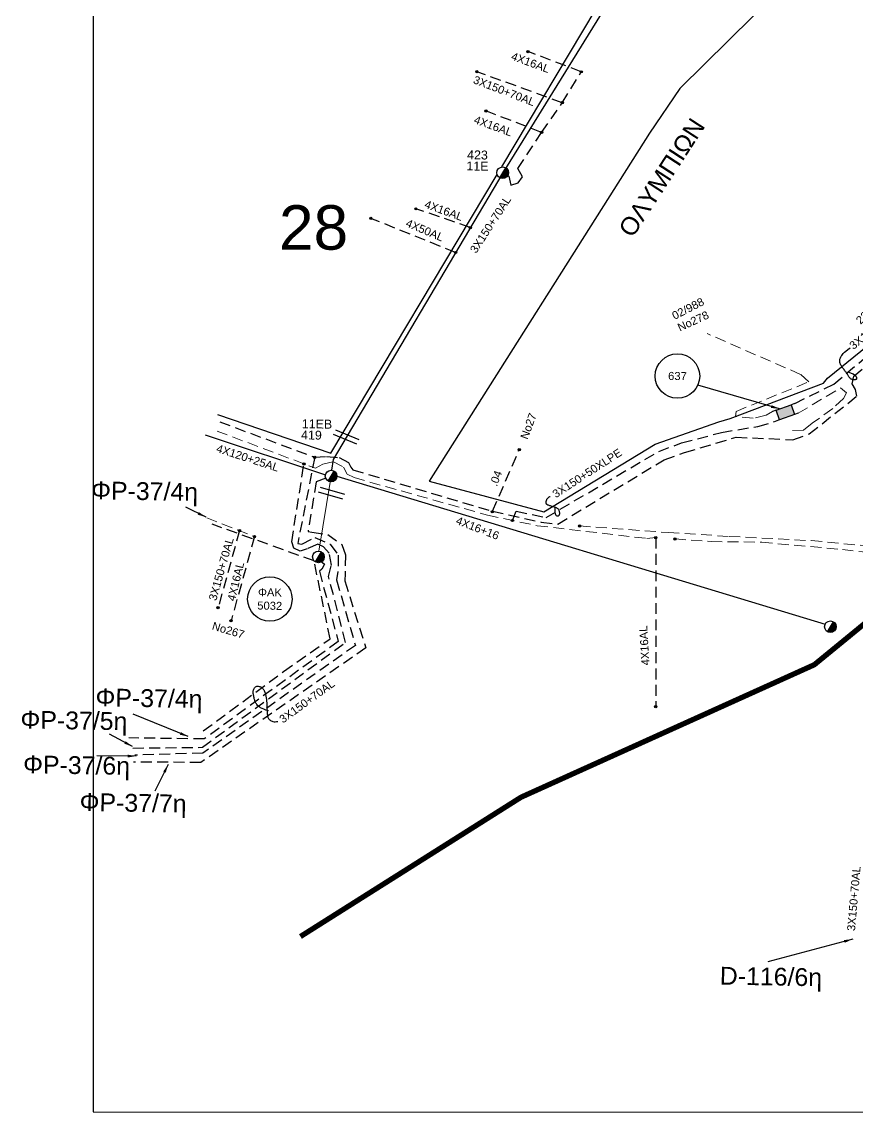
# Model space of a CAD drawing. Header units: millimetres. Extents: x 2875 to 4053, y 1200 to 1741.
# Drawn here: x 2874.7 to 2972, y 1200.5 to 1327.8 of the extents above; entities that cross this region are included whole.
import ezdxf

# ---------------------------------------------------------------- set-up
doc = ezdxf.new("R2010")
doc.units = ezdxf.units.MM
doc.linetypes.add('DASHED', pattern=[19.05, 12.7, -6.35])
doc.linetypes.add('DASHEDX2', pattern=[38.1, 25.4, -12.7])
for name, color, linetype in [('Link Box 4 Διευθύνσεων', 7, 'Continuous'), ('Γυμνά εναέρια ΧΤ και ΦΟΠ (3Φ)   4x16+16AL', 7, 'Continuous'), ('Γυμνά εναέρια ΧΤ και ΦΟΠ (3Φ)   4x50+16AL', 7, 'Continuous'), ('Επιγραφές - Σχήματα', 7, 'Continuous'), ('Καλώδια ΧΤ   3x150+50AL XLPE', 7, 'DASHED'), ('Καλώδια ΧΤ   3x150+70AL', 7, 'DASHED'), ('ΠΙΝΑΚΙΔΑ', 7, 'Continuous'), ('Στύλος ΦΜ', 7, 'Continuous'), ('Στύλος ΦΜ @ 1', 7, 'Continuous'), ('Συνδέσεις', 7, 'Continuous'), ('Συνεστραμμένα ΧΤ   4x120+25 AL', 7, 'SYN_LINE'), ('Τομή', 7, 'Continuous'), ('Υπόβαθρο ΔΕΗ', 7, 'Continuous'), ('Υπόγεια Καλώδια Δικτύου ΧΤ   .04', 7, 'DASHED'), ('Υπόγεια καλώδια Δικτύου ΧΤ και Παρ. ΧΤ - 3X150+70 AL', 7, 'DASHED'), ('Υπόγεια καλώδια Παροχών ΧΤ   4x16AL', 7, 'DASHED'), ('Υπόγεια καλώδια Παροχών ΧΤ   4x50AL', 7, 'DASHED')]:
    doc.layers.add(name, color=color, linetype=linetype)
doc.layers.add('Άγνωστα', color=7, linetype='Continuous', lineweight=5)
doc.styles.get("Standard").update_dxf_attribs({"font": 'ARIAL.TTF'})
doc.linetypes.add('SYN_LINE', pattern='A,0.5,-0.0001,["/\\/\\/\\/",Standard,S=0.1,R=0,X=0,Y=-0.05],-0.25', length=0.7501)
doc.dimstyles.new('ISO-25', dxfattribs={"dimtxt": 2.5, "dimasz": 1, "dimexe": 1.25, "dimexo": 0.625, "dimtad": 1, "dimtxsty": 'Standard', "dimcen": 2.5, "dimadec": 0, "dimazin": 0, "dimtfac": 1, "dimtmove": 0, "dimatfit": 3, "dimfxl": 1.25, "dimarcsym": 0})

# ---------------------------------------------------------------- blocks, each defined once
blk = doc.blocks.new('ΥΠΑΡΧΩΝ ΤΣΙΜΕΝΤΕΝΙΟΣ ΣΤΥΛΟΣ')
at = {"layer": 'Στύλος ΦΜ'}
blk.add_hatch(color=256, dxfattribs=at).paths.add_polyline_path([(-1.29, -2.28, 0.574793), (2.62, 0, 0.268822), (1.3, 2.27)])
blk.add_line((-1.29, -2.28), (1.3, 2.27), dxfattribs=at)
blk.add_circle((0, 0), 2.62, dxfattribs=at)
at = {"layer": 'Στύλος ΦΜ', "flags": 4}
for tag, p in [('ΑΡΙΘΜΟΣ', (-4.68, 8.05)), ('ΤΥΠΟΣ', (-4.91, 3.03))]:
    blk.add_attdef(tag, p, '', height=4, dxfattribs=at)
blk = doc.blocks.new('ΤΟΜΗ')
at = {"layer": 'Τομή', "ltscale": 40}
for p, q in [((-5.68, 0), (5.68, 0)), ((5.68, -2.33), (-5.68, -2.33))]:
    blk.add_line(p, q, dxfattribs=at)
blk = doc.blocks.new('_ΣΥΝΔΕΣΗ')
at = {"layer": 'Συνδέσεις', "linetype": 'SYN_LINE', "ltscale": 40}
blk.add_hatch(color=256, dxfattribs=at).paths.add_polyline_path([(0.5, -0.01, 1), (-0.5, -0.01, 1)])
at = {"layer": 'Συνδέσεις'}
blk.add_circle((0, -0.01), 0.5, dxfattribs=at)
blk = doc.blocks.new('LINK BOX 4 ΑΝΑΧΩΡΗΣΕΩΝ')
at = {"layer": 'Link Box 4 Διευθύνσεων', "ltscale": 40}
blk.add_hatch(color=256, dxfattribs=at).paths.add_polyline_path([(-3.54, 0), (-3.54, -4.67), (3.54, -4.67), (3.54, 0)])
for p, q in [((-3.54, 0), (-5.33, 0)), ((5.33, 0), (3.54, 0)), ((-3.54, -4.67), (-5.33, -4.67)), ((5.33, -4.67), (3.54, -4.67))]:
    blk.add_line(p, q, dxfattribs=at)
blk.add_lwpolyline([(-3.54, -4.67), (-3.54, 0), (3.54, 0), (3.54, -4.67)], close=True, dxfattribs=at)

msp = doc.modelspace()

# ---------------------------------------------------------------- linework, layer by layer
at = {"layer": 'Άγνωστα', "linetype": 'DASHED', "ltscale": 0.1}
for points in [[(2962.12, 1282.423), (2961.382, 1282.007), (2959.88, 1281.627), (2957.812, 1281.847), (2957.907, 1282.429), (2966.35, 1285.861), (2965.391, 1286.743), (2954.534, 1291.489)], [(2939.671, 1269.091), (2950.013, 1268.315), (2957.091, 1267.867), (2966.647, 1267.376), (2980.611, 1266.069), (2987.681, 1265.029), (2992.308, 1264.749)]]:
    msp.add_lwpolyline(points, dxfattribs=at)
at = {"layer": 'Άγνωστα', "color": 85, "linetype": 'DASHED', "ltscale": 0.1}
for points in [[(2965.126, 1282.207), (2970.065, 1285.159), (2970.732, 1284.607), (2970.415, 1283.921), (2969.141, 1282.756), (2966.735, 1281.039), (2965.734, 1280.238), (2964.446, 1280.193)], [(2897.475, 1280.131), (2908.93, 1275.817), (2909.8, 1276.287), (2910.945, 1276.546), (2910.957, 1276.612), (2912.197, 1275.946), (2912.614, 1275.131), (2913.415, 1274.714), (2928.971, 1270.337), (2934.725, 1269.111), (2947.504, 1267.629), (2948.541, 1267.725)]]:
    msp.add_lwpolyline(points, dxfattribs=at)
at = {"layer": 'Άγνωστα', "color": 1, "linetype": 'SYN_LINE', "ltscale": 10}
msp.add_lwpolyline([(2910.665, 1274.419), (2909.332, 1266.155)], dxfattribs=at)
at = {"layer": 'Άγνωστα', "color": 1, "linetype": 'DASHED', "ltscale": 0.1}
msp.add_lwpolyline([(2896.269, 1270.042), (2901.826, 1267.851)], dxfattribs=at)
at = {"layer": 'Άγνωστα', "color": 7, "linetype": 'DASHED', "ltscale": 0.1}
msp.add_lwpolyline([(2950.781, 1267.58), (2954.984, 1267.268), (2960.873, 1267.189), (2970.275, 1266.339), (2985.512, 1264.625), (2992.638, 1263.932), (2999.674, 1261.264)], dxfattribs=at)
at = {"layer": 'Γυμνά εναέρια ΧΤ και ΦΟΠ (3Φ)   4x16+16AL'}
msp.add_lwpolyline([(2911.429, 1274.897), (2968.26, 1257.642), (2968.26, 1257.642), (2968.26, 1257.642), (2968.26, 1257.642), (2968.26, 1257.642), (2968.26, 1257.642)], dxfattribs=at)
at = {"layer": 'Γυμνά εναέρια ΧΤ και ΦΟΠ (3Φ)   4x50+16AL', "color": 5, "linetype": 'Continuous', "ltscale": 0.1}
msp.add_lwpolyline([(2970.876, 1366.983), (2947.462, 1337.304), (2930.721, 1310.231), (2910.997, 1276.838), (2910.772, 1275.574)], dxfattribs=at)
at = {"layer": 'Επιγραφές - Σχήματα'}
for points in [[(2971.032, 1286.994), (2971.299, 1286.89), (2971.507, 1286.788), (2971.663, 1286.691), (2971.775, 1286.599), (2971.85, 1286.513), (2971.895, 1286.434), (2971.918, 1286.364), (2971.926, 1286.303), (2971.925, 1286.253), (2971.916, 1286.213), (2971.9, 1286.181), (2971.877, 1286.157), (2971.846, 1286.14), (2971.809, 1286.128), (2971.766, 1286.12), (2971.716, 1286.116), (2971.66, 1286.115), (2971.599, 1286.117), (2971.535, 1286.123), (2971.47, 1286.134), (2971.404, 1286.15), (2971.339, 1286.172), (2971.277, 1286.202), (2971.219, 1286.24), (2971.167, 1286.286), (2971.119, 1286.34), (2971.074, 1286.4), (2971.031, 1286.465), (2970.99, 1286.535), (2970.948, 1286.607), (2970.905, 1286.681), (2970.86, 1286.756), (2970.811, 1286.83), (2970.759, 1286.904), (2970.705, 1286.979), (2970.648, 1287.055), (2970.588, 1287.132), (2970.528, 1287.211), (2970.465, 1287.292), (2970.402, 1287.377), (2970.338, 1287.464), (2970.275, 1287.555), (2970.214, 1287.647), (2970.157, 1287.74), (2970.104, 1287.833), (2970.058, 1287.926), (2970.019, 1288.016), (2969.989, 1288.105), (2969.97, 1288.19), (2969.96, 1288.273), (2969.96, 1288.354), (2969.968, 1288.434), (2969.985, 1288.515), (2970.01, 1288.597), (2970.042, 1288.682), (2970.081, 1288.769), (2970.128, 1288.861), (2970.187, 1288.958), (2970.264, 1289.065), (2970.367, 1289.183), (2970.502, 1289.314), (2970.674, 1289.462), (2970.89, 1289.628), (2971.155, 1289.815)], [(2936.808, 1271.198), (2936.793, 1270.92), (2936.798, 1270.702), (2936.822, 1270.537), (2936.859, 1270.416), (2936.907, 1270.334), (2936.962, 1270.284), (2937.02, 1270.257), (2937.077, 1270.247), (2937.13, 1270.248), (2937.179, 1270.259), (2937.223, 1270.279), (2937.262, 1270.308), (2937.295, 1270.345), (2937.321, 1270.389), (2937.341, 1270.441), (2937.354, 1270.499), (2937.36, 1270.564), (2937.358, 1270.633), (2937.349, 1270.705), (2937.333, 1270.778), (2937.31, 1270.85), (2937.28, 1270.919), (2937.244, 1270.983), (2937.201, 1271.04), (2937.152, 1271.09), (2937.097, 1271.132), (2937.036, 1271.168), (2936.97, 1271.2), (2936.899, 1271.228), (2936.822, 1271.253), (2936.741, 1271.278), (2936.656, 1271.302), (2936.566, 1271.328), (2936.475, 1271.355), (2936.383, 1271.383), (2936.293, 1271.412), (2936.207, 1271.44), (2936.126, 1271.469), (2936.052, 1271.497), (2935.989, 1271.524), (2935.936, 1271.551), (2935.893, 1271.577), (2935.859, 1271.602), (2935.834, 1271.628), (2935.815, 1271.654), (2935.802, 1271.681), (2935.793, 1271.709), (2935.787, 1271.738), (2935.784, 1271.769), (2935.783, 1271.802), (2935.784, 1271.836), (2935.786, 1271.871), (2935.79, 1271.905), (2935.794, 1271.94), (2935.801, 1271.974), (2935.808, 1272.008), (2935.816, 1272.04), (2935.825, 1272.071), (2935.835, 1272.102), (2935.847, 1272.132), (2935.861, 1272.162), (2935.878, 1272.193), (2935.897, 1272.224), (2935.918, 1272.256), (2935.943, 1272.289), (2935.972, 1272.323), (2936.005, 1272.358), (2936.043, 1272.394), (2936.087, 1272.429), (2936.137, 1272.465), (2936.194, 1272.5), (2936.259, 1272.534)], [(2903.446, 1247.557), (2903.158, 1247.642), (2902.914, 1247.731), (2902.708, 1247.821), (2902.537, 1247.913), (2902.396, 1248.006), (2902.281, 1248.098), (2902.187, 1248.19), (2902.11, 1248.279), (2902.046, 1248.366), (2901.993, 1248.451), (2901.949, 1248.534), (2901.912, 1248.618), (2901.881, 1248.702), (2901.854, 1248.788), (2901.83, 1248.877), (2901.806, 1248.968), (2901.781, 1249.064), (2901.756, 1249.163), (2901.733, 1249.265), (2901.712, 1249.369), (2901.695, 1249.473), (2901.683, 1249.577), (2901.677, 1249.681), (2901.679, 1249.782), (2901.689, 1249.881), (2901.708, 1249.976), (2901.735, 1250.066), (2901.772, 1250.148), (2901.817, 1250.222), (2901.871, 1250.287), (2901.934, 1250.34), (2902.005, 1250.38), (2902.086, 1250.406), (2902.173, 1250.418), (2902.264, 1250.417), (2902.358, 1250.403), (2902.451, 1250.377), (2902.542, 1250.339), (2902.629, 1250.289), (2902.709, 1250.229), (2902.78, 1250.159), (2902.844, 1250.079), (2902.899, 1249.993), (2902.948, 1249.901), (2902.991, 1249.805), (2903.029, 1249.707), (2903.062, 1249.608), (2903.091, 1249.51), (2903.118, 1249.415), (2903.141, 1249.322), (2903.162, 1249.229), (2903.181, 1249.137), (2903.197, 1249.045), (2903.211, 1248.952), (2903.223, 1248.856), (2903.233, 1248.758), (2903.241, 1248.657), (2903.248, 1248.552), (2903.253, 1248.445), (2903.258, 1248.335), (2903.262, 1248.223), (2903.266, 1248.109), (2903.27, 1247.994), (2903.274, 1247.877), (2903.279, 1247.759), (2903.284, 1247.642), (2903.29, 1247.526), (2903.297, 1247.412), (2903.305, 1247.303), (2903.315, 1247.199), (2903.326, 1247.1), (2903.338, 1247.01), (2903.352, 1246.928), (2903.37, 1246.853), (2903.391, 1246.785), (2903.418, 1246.722), (2903.452, 1246.662), (2903.494, 1246.606), (2903.546, 1246.552), (2903.608, 1246.498), (2903.682, 1246.445), (2903.768, 1246.394), (2903.867, 1246.349), (2903.979, 1246.313), (2904.103, 1246.289), (2904.241, 1246.282), (2904.392, 1246.293), (2904.556, 1246.327)]]:
    msp.add_lwpolyline(points, dxfattribs=at)
for centre in [(2951.067, 1286.541), (2903.614, 1260.567)]:
    msp.add_circle(centre, 2.59, dxfattribs=at)
at = {"layer": 'Καλώδια ΧΤ   3x150+50AL XLPE', "color": 27, "linetype": 'DASHED', "ltscale": 0.1}
msp.add_lwpolyline([(2897.785, 1281.211), (2908.844, 1277.087), (2910.209, 1277.177), (2911.7, 1277.046), (2912.765, 1276.468), (2913.057, 1275.936), (2913.278, 1275.631), (2929.536, 1270.799), (2935.215, 1269.534), (2937.136, 1269.312), (2949.528, 1276.806), (2951.896, 1277.632), (2957.917, 1279.426), (2964.509, 1279.129), (2966.414, 1279.807), (2971.963, 1284.211), (2971.801, 1284.982), (2971.39, 1285.622), (2971.597, 1286.521), (2987.975, 1300.152)], dxfattribs=at)
at = {"layer": 'Καλώδια ΧΤ   3x150+50AL XLPE', "color": 85, "linetype": 'DASHED', "ltscale": 0.1}
msp.add_lwpolyline([(2931.848, 1269.724), (2932.292, 1270.805), (2935.764, 1270.067), (2948.881, 1277.768), (2951.539, 1278.75), (2956.201, 1279.977), (2960.432, 1280.681), (2962.524, 1281.283)], dxfattribs=at)
at = {"layer": 'Καλώδια ΧΤ   3x150+70AL', "color": 5, "linetype": 'DASHED', "ltscale": 0.1}
msp.add_lwpolyline([(2937.661, 1318.379), (2927.715, 1321.993)], dxfattribs=at)
at = {"layer": 'Καλώδια ΧΤ   3x150+70AL', "color": 85, "ltscale": 0.1}
msp.add_lwpolyline([(2887.659, 1243.209), (2895.76, 1243.306), (2912.417, 1255.512), (2910.455, 1263.214), (2910.775, 1264.514), (2910.532, 1265.924), (2909.876, 1266.636), (2909.197, 1266.964), (2907.969, 1266.435), (2907.129, 1266.132), (2906.417, 1266.494), (2906.163, 1267.25), (2907.591, 1276.313)], dxfattribs=at)
at = {"layer": 'Καλώδια ΧΤ   3x150+70AL', "color": 27, "ltscale": 0.1}
msp.add_lwpolyline([(2908.844, 1277.087), (2906.858, 1267.053), (2907.327, 1266.978), (2908.85, 1267.756), (2910.649, 1266.954), (2911.571, 1265.685), (2911.538, 1263.774), (2911.387, 1262.805), (2913.573, 1255.178), (2895.823, 1242.619), (2887.899, 1242.386)], dxfattribs=at)
at = {"layer": 'Καλώδια ΧΤ   3x150+70AL', "color": 5, "ltscale": 0.1}
msp.add_lwpolyline([(2910.117, 1274.658), (2909.02, 1274.231), (2908.063, 1268.44), (2908.517, 1268.352), (2910.361, 1268.079), (2911.981, 1266.916), (2912.415, 1265.705), (2912.378, 1263.532), (2912.337, 1262.676), (2914.785, 1254.889), (2895.581, 1241.535), (2887.759, 1241.583)], dxfattribs=at)
at = {"layer": 'Καλώδια ΧΤ   3x150+70AL', "color": 7, "ltscale": 0.1}
msp.add_lwpolyline([(2895.87, 1245.216), (2905.213, 1252.12), (2910.637, 1255.946), (2908.773, 1265.015), (2896.89, 1269.28)], dxfattribs=at)
at = {"layer": 'Καλώδια ΧΤ   3x150+70AL', "color": 1, "ltscale": 0.1}
msp.add_lwpolyline([(2909.555, 1264.984), (2909.984, 1264.647), (2909.684, 1264.034), (2909.376, 1263.802), (2911.578, 1255.637), (2895.979, 1244.28), (2887.207, 1244.397)], dxfattribs=at)
at = {"layer": 'ΠΙΝΑΚΙΔΑ'}
msp.add_lwpolyline([(2883.045, 1200.853), (3942.226, 1200.46), (3942.226, 1741.119), (2883.045, 1741.119)], close=True, dxfattribs=at)
at = {"layer": 'Συνεστραμμένα ΧΤ   4x120+25 AL', "color": 1, "ltscale": 10}
msp.add_lwpolyline([(2896.067, 1279.697), (2910.089, 1275.043)], dxfattribs=at)
at = {"layer": 'Υπόβαθρο ΔΕΗ', "linetype": 'DASHEDX2', "ltscale": 0.5, "const_width": 0.622, "flags": 128}
msp.add_lwpolyline([(2907.176, 1221.264), (2932.857, 1237.489), (2967.001, 1252.922), (3014.71, 1292.01), (3097.879, 1359.996), (3240.65, 1479.301), (3312.407, 1539.054), (3386.11, 1599.706), (3467.829, 1667.474), (3496.402, 1691.349), (3500.803, 1694.888), (3502.579, 1695.994), (3504.869, 1696.988), (3531.535, 1709.338)], dxfattribs=at)
at = {"layer": 'Υπόβαθρο ΔΕΗ'}
for points in [[(2994.438, 1336.5), (2972.956, 1347.619), (2968.43, 1336.945), (2968.43, 1336.945), (2968.43, 1336.945), (2968.43, 1336.945), (2968.43, 1336.945), (2951.343, 1320.053), (2947.822, 1314.818), (2922.168, 1274.309), (2935.515, 1270.737), (2948.48, 1278.608), (2955.873, 1281.198), (2957.184, 1281.61), (2968.074, 1285.721), (2968.519, 1286.31), (2981.607, 1296.881), (2989.15, 1303.285), (3001.578, 1312.989), (3006.192, 1316.705), (3006.62, 1330.189), (2994.438, 1336.5)], [(2930.615, 1310.901), (2941.61, 1329.306)], [(2897.525, 1282.058), (2910.697, 1277.56), (2930.081, 1310.007)]]:
    msp.add_lwpolyline(points, dxfattribs=at)
at = {"layer": 'Υπόγεια Καλώδια Δικτύου ΧΤ   .04', "color": 30, "linetype": 'DASHED', "ltscale": 0.1}
msp.add_lwpolyline([(2929.536, 1270.799), (2932.654, 1277.986)], dxfattribs=at)
at = {"layer": 'Υπόγεια καλώδια Δικτύου ΧΤ και Παρ. ΧΤ - 3X150+70 AL', "ltscale": 0.1}
msp.add_lwpolyline([(2964.721, 1283.346), (2969.255, 1285.611), (2987.433, 1300.919), (2991.708, 1304.511), (2992.624, 1304.605), (2993.256, 1305.179), (2993.268, 1305.91), (3007.134, 1316.244), (3007.128, 1320.75)], dxfattribs=at)
at = {"layer": 'Υπόγεια καλώδια Δικτύου ΧΤ και Παρ. ΧΤ - 3X150+70 AL', "color": 1, "ltscale": 0.1}
msp.add_lwpolyline([(2900.087, 1268.537), (2897.588, 1259.571)], dxfattribs=at)
at = {"layer": 'Υπόγεια καλώδια Παροχών ΧΤ   4x16AL', "color": 5, "ltscale": 0.1}
for points in [[(2930.721, 1310.231), (2931.417, 1309.829), (2931.667, 1308.788), (2932.508, 1309.041), (2933.022, 1309.735), (2932.47, 1310.714), (2935.256, 1314.93), (2937.661, 1318.379), (2939.865, 1321.986), (2933.679, 1324.332)], [(2935.256, 1314.93), (2928.775, 1317.419)], [(2926.947, 1303.842), (2920.607, 1306.03)]]:
    msp.add_lwpolyline(points, dxfattribs=at)
at = {"layer": 'Υπόγεια καλώδια Παροχών ΧΤ   4x16AL', "color": 1, "ltscale": 0.1}
msp.add_lwpolyline([(2901.826, 1267.851), (2899.101, 1258.043)], dxfattribs=at)
at = {"layer": 'Υπόγεια καλώδια Παροχών ΧΤ   4x16AL', "color": 85, "ltscale": 0.1}
msp.add_lwpolyline([(2948.541, 1267.725), (2948.53, 1248.048)], dxfattribs=at)
at = {"layer": 'Υπόγεια καλώδια Παροχών ΧΤ   4x50AL', "color": 5, "ltscale": 0.1}
msp.add_lwpolyline([(2925.234, 1300.942), (2915.367, 1304.916)], dxfattribs=at)

# ---------------------------------------------------------------- block references
at = {"layer": 'Link Box 4 Διευθύνσεων', "xscale": 0.2590415103700672, "yscale": 0.2590415103700672, "zscale": 0.2590415103700672, "rotation": 19.5479781018271}
msp.add_blockref('LINK BOX 4 ΑΝΑΧΩΡΗΣΕΩΝ', (2963.421, 1282.885), dxfattribs=at)
at = {"layer": 'Στύλος ΦΜ @ 1', "ltscale": 40}
ref = msp.add_blockref('ΥΠΑΡΧΩΝ ΤΣΙΜΕΝΤΕΝΙΟΣ ΣΤΥΛΟΣ', (2930.721, 1310.231), dxfattribs=dict(at, xscale=0.2590415103700448, yscale=0.2590415103700448, zscale=0.2590415103700448, rotation=359.0199368875902))
ref.add_attrib('ΤΥΠΟΣ', '11E', (2926.488, 1310.505), dxfattribs={"layer": 'Στύλος ΦΜ', "height": 1.0362, "rotation": 359.01994, "flags": 4})
ref.add_attrib('ΑΡΙΘΜΟΣ', '423', (2926.571, 1311.806), dxfattribs={"layer": 'Στύλος ΦΜ', "height": 1.0362, "rotation": 359.01994, "flags": 4})
ref = msp.add_blockref('ΥΠΑΡΧΩΝ ΤΣΙΜΕΝΤΕΝΙΟΣ ΣΤΥΛΟΣ', (2910.751, 1274.897), dxfattribs=dict(at, xscale=0.2590415103700448, yscale=0.2590415103700448, zscale=0.2590415103700448, rotation=359.0199368875902))
ref.add_attrib('ΤΥΠΟΣ', '419', (2907.241, 1279.177), dxfattribs={"layer": 'Στύλος ΦΜ', "height": 1.0362, "rotation": 359.01994, "flags": 4})
ref.add_attrib('ΑΡΙΘΜΟΣ', '11EB', (2907.325, 1280.478), dxfattribs={"layer": 'Στύλος ΦΜ', "height": 1.0362, "rotation": 359.01994, "flags": 4})
at = {"layer": 'Στύλος ΦΜ @ 1', "ltscale": 40, "xscale": 0.2590415103700448, "yscale": 0.2590415103700448, "zscale": 0.2590415103700448, "rotation": 359.0199368875902}
for p in [(2909.268, 1265.48), (2968.87, 1257.348)]:
    msp.add_blockref('ΥΠΑΡΧΩΝ ΤΣΙΜΕΝΤΕΝΙΟΣ ΣΤΥΛΟΣ', p, dxfattribs=at)
at = {"layer": 'Συνδέσεις', "xscale": 0.2590415103700448, "yscale": 0.2590415103700448, "zscale": 0.2590415103700448, "rotation": 359.0199368875902}
for p in [(2933.679, 1324.332), (2927.715, 1321.993), (2939.865, 1321.986), (2937.661, 1318.379), (2928.775, 1317.419), (2935.256, 1314.93), (2920.607, 1306.03), (2915.367, 1304.916), (2926.947, 1303.842), (2925.234, 1300.942), (2932.654, 1277.986), (2907.591, 1276.313), (2908.844, 1277.087), (2929.51, 1270.739), (2931.848, 1269.724), (2900.087, 1268.537), (2939.671, 1269.091), (2901.826, 1267.851), (2948.541, 1267.725), (2950.781, 1267.58), (2897.588, 1259.571), (2899.101, 1258.043), (2948.53, 1248.048)]:
    msp.add_blockref('_ΣΥΝΔΕΣΗ', p, dxfattribs=at)
at = {"layer": 'Τομή'}
for p, xscale, yscale, zscale, rotation in [((2912.603, 1279.728), 0.25904151037008, 0.25904151037008, 0.25904151037008, 337.868980631821), ((2910.875, 1273.202), 0.2590415103700378, 0.2590415103700378, 0.2590415103700378, 344.0344067783636)]:
    msp.add_blockref('ΤΟΜΗ', p, dxfattribs=dict(at, xscale=xscale, yscale=yscale, zscale=zscale, rotation=rotation))

# ---------------------------------------------------------------- texts
at = {"layer": 'Γυμνά εναέρια ΧΤ και ΦΟΠ (3Φ)   4x16+16AL', "color": 7, "insert": (2925.521, 1270.223), "char_height": 0.9325, "width": 87.23055, "attachment_point": 1, "rotation": 338.76103}
msp.add_mtext('4X16+16', dxfattribs=at)
at = {"layer": 'Επιγραφές - Σχήματα', "char_height": 2.0723, "attachment_point": 1}
for s, insert, width, rotation in [('ΟΛΥΜΠΙΩΝ', (2944.086, 1303.675), 23.11473, 56.90763), ('ΦΡ-37/4η', (2882.832, 1274.282), 8.8687, 359.01994), ('ΦΡ-37/4η', (2883.341, 1250.169), 8.8687, 359.01994), ('ΦΡ-37/5η', (2874.601, 1247.574), 8.8687, 359.01994), ('ΦΡ-37/6η', (2874.913, 1242.37), 8.8687, 359.01994), ('ΦΡ-37/7η', (2881.492, 1237.981), 8.8687, 359.01994), ('D-116/6η', (2956.016, 1217.741), 8.8687, 359.01994)]:
    msp.add_mtext(s, dxfattribs=dict(at, insert=insert, width=width, rotation=rotation))
at = {"layer": 'Επιγραφές - Σχήματα', "color": 7, "char_height": 0.9325}
for s, insert, width, attachment_point, rotation in [('02/988', (2950.308, 1293.912), 87.23055, 1, 27.17597), ('22/88', (2971.741, 1293.19), 87.23055, 1, 42.85649), ('No278', (2950.953, 1292.568), 87.23055, 1, 24.75953), ('637', (2951.067, 1286.541), 0.64898, 5, 359.01994), ('No27', (2932.734, 1279.419), 87.23055, 1, 69.52165), ('ΦΑΚ\\P5032', (2903.614, 1260.567), 0.64898, 5, 359.01994), ('No267', (2897.073, 1257.94), 87.23055, 1, 343.36938)]:
    msp.add_mtext(s, dxfattribs=dict(at, insert=insert, width=width, attachment_point=attachment_point, rotation=rotation))
at = {"layer": 'Καλώδια ΧΤ   3x150+50AL XLPE', "color": 7, "char_height": 0.93255, "width": 87.23055, "attachment_point": 1}
for insert, rotation in [((2970.964, 1290.309), 38.27994), ((2936.394, 1273.086), 33.08817)]:
    msp.add_mtext('3X150+50XLPE', dxfattribs=dict(at, insert=insert, rotation=rotation))
at = {"layer": 'Καλώδια ΧΤ   3x150+70AL', "color": 7, "char_height": 0.9325, "width": 87.23055, "attachment_point": 1}
for insert, rotation in [((2927.533, 1321.56), 338.92906), ((2926.844, 1301.273), 57.00422), ((2904.593, 1246.818), 35.99041)]:
    msp.add_mtext('3X150+70AL', dxfattribs=dict(at, insert=insert, rotation=rotation))
at = {"layer": 'ΠΙΝΑΚΙΔΑ', "insert": (2904.681, 1306.445), "char_height": 5.1808, "width": 22.35105, "attachment_point": 1, "rotation": 0}
msp.add_mtext('28', dxfattribs=at)
at = {"layer": 'Συνεστραμμένα ΧΤ   4x120+25 AL', "color": 7, "insert": (2897.586, 1278.615), "char_height": 0.9325, "width": 87.23055, "attachment_point": 1, "rotation": 342.07203}
msp.add_mtext('4X120+25AL', dxfattribs=at)
at = {"layer": 'Υπόγεια Καλώδια Δικτύου ΧΤ   .04', "color": 7, "insert": (2929.164, 1273.945), "char_height": 0.9325, "width": 87.23055, "attachment_point": 1, "rotation": 69.52165}
msp.add_mtext('.04', dxfattribs=at)
at = {"layer": 'Υπόγεια καλώδια Δικτύου ΧΤ και Παρ. ΧΤ - 3X150+70 AL', "color": 7, "char_height": 0.9325, "width": 87.23055, "attachment_point": 1}
for insert, rotation in [((2896.472, 1260.567), 74.19485), ((2970.804, 1221.957), 85.00782)]:
    msp.add_mtext('3X150+70AL', dxfattribs=dict(at, insert=insert, rotation=rotation))
at = {"layer": 'Υπόγεια καλώδια Παροχών ΧΤ   4x16AL', "color": 7, "char_height": 0.9325, "width": 87.23055, "attachment_point": 1}
for insert, rotation in [((2931.94, 1324.297), 339.9539), ((2927.606, 1316.907), 339.9539), ((2921.853, 1307.062), 339.9539), ((2898.641, 1260.486), 76.33456), ((2946.874, 1252.818), 93.21807)]:
    msp.add_mtext('4X16AL', dxfattribs=dict(at, insert=insert, rotation=rotation))
at = {"layer": 'Υπόγεια καλώδια Παροχών ΧΤ   4x50AL', "color": 7, "insert": (2919.708, 1304.876), "char_height": 0.9325, "width": 87.23055, "attachment_point": 1, "rotation": 336.94258}
msp.add_mtext('4X50AL', dxfattribs=at)

# ---------------------------------------------------------------- leaders
at = {"layer": 'Επιγραφές - Σχήματα'}
msp.add_leader([(2962.955, 1282.719), (2953.431, 1285.483)], dimstyle='ISO-25', override={"dimasz": 1, "dimgap": 0.625, "dimtad": 0}, dxfattribs=at)
at = {"layer": 'Επιγραφές - Σχήματα', "ltscale": 40}
for points in [[(2896.187, 1270.109), (2893.845, 1271.257)], [(2894.121, 1244.546), (2887.701, 1247.17)], [(2887.63, 1243.385), (2884.964, 1244.846)], [(2888.056, 1242.277), (2883.456, 1242.31)], [(2891.793, 1241.308), (2890.211, 1238.193)], [(2971.465, 1220.95), (2961.578, 1218.331)]]:
    msp.add_leader(points, dimstyle='ISO-25', override={"dimasz": 1, "dimtad": 0}, dxfattribs=at)

doc.saveas('drawing.dxf')
